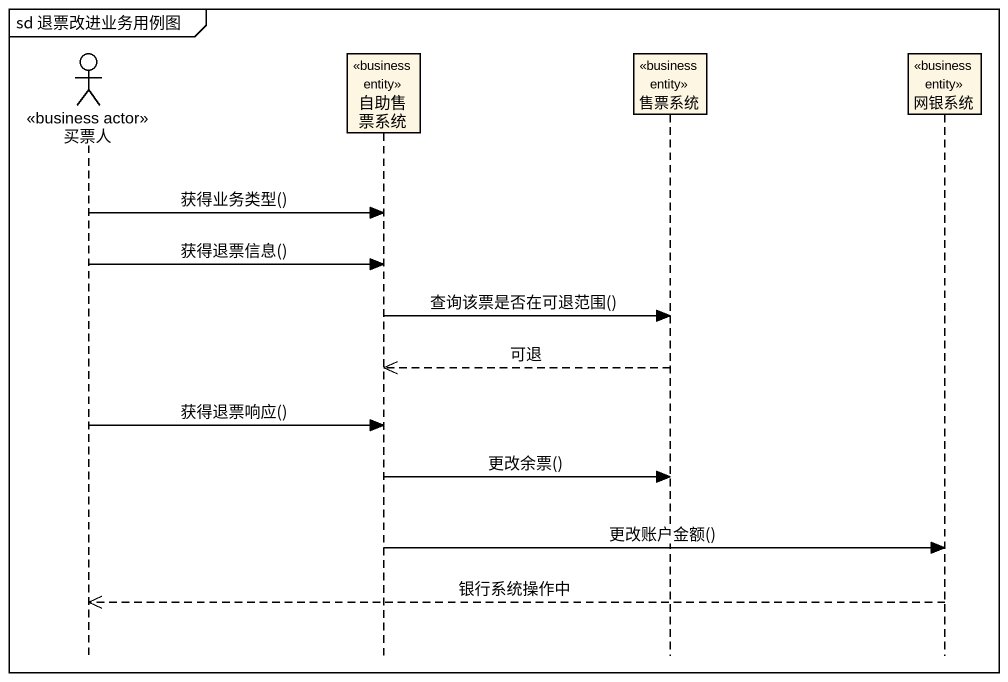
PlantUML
@startuml
mainframe sd 退票改进业务用例图
hide footbox
actor 买票人 <<business actor>>
participant 自助售票系统 <<business entity>>
participant 售票系统 <<business entity>>
participant 网银系统 <<business entity>>

买票人 -> 自助售票系统 : 获得业务类型()
买票人 -> 自助售票系统 : 获得退票信息()
自助售票系统 -> 售票系统 : 查询该票是否在可退范围()
售票系统 -->> 自助售票系统 : 可退
买票人 -> 自助售票系统 : 获得退票响应()
自助售票系统 -> 售票系统 : 更改余票()
自助售票系统 -> 网银系统 : 更改账户金额()
网银系统 -->> 买票人 : 银行系统操作中
@enduml
